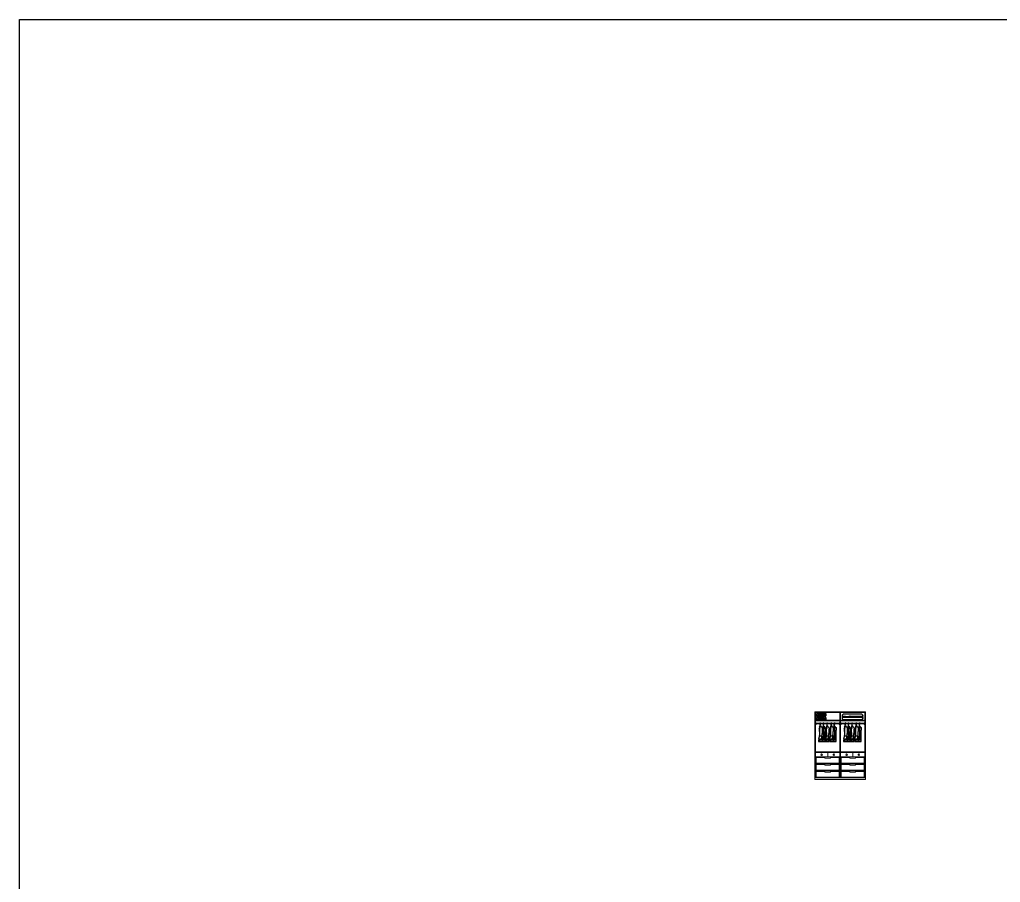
# Model space of a CAD drawing. Header units: inches. Extents: x 15448 to 46480, y -8154 to 0.
# Drawn here: x 15448 to 16840, y -2708 to -1484 of the extents above; entities that cross this region are included whole.
import ezdxf

# ---------------------------------------------------------------- set-up
doc = ezdxf.new("R2010")
doc.units = ezdxf.units.IN
doc.header["$MEASUREMENT"] = 0

# ---------------------------------------------------------------- blocks, each defined once
blk = doc.blocks.new('rdth')
at = {"color": 18, "true_color": 0x000000}
for p, q in [((3607.1, 821.5), (3606.5, 819.9)), ((3606.5, 819.9), (3606.8, 817.5)), ((3606.7, 819.6), (3606.6, 817.7)), ((3606.6, 817.7), (3606.8, 815.4)), ((3608.2, 822.9), (3606.7, 821.7)), ((3606.7, 821.7), (3607.4, 821.4)), ((3606.7, 820.2), (3607.3, 821.4)), ((3607.4, 821.4), (3606.7, 819.6)), ((3606.7, 820.2), (3606.9, 818.5)), ((3606.8, 815.4), (3606.8, 813.8)), ((3606.9, 818.5), (3606.9, 817.1)), ((3607.1, 821.5), (3608.6, 822.6)), ((3607.2, 818.5), (3607.4, 820.3)), ((3607.3, 817.8), (3607.2, 818.5)), ((3607.3, 824.2), (3607.3, 822.2)), ((3607.4, 815), (3607.3, 817.8)), ((3607.3, 812), (3607.4, 815)), ((3607.4, 821.4), (3608.1, 822.1)), ((3607.4, 820.3), (3607.7, 820.7)), ((3607.9, 822.6), (3607.8, 824.2)), ((3608.6, 822.5), (3608.1, 822.1)), ((3608.2, 822.9), (3608.6, 822.6)), ((3608.5, 822.4), (3609, 822)), ((3608.6, 822.5), (3608.6, 822.6)), ((3609, 822), (3609.8, 820.9)), ((3609.6, 815.3), (3609.3, 812)), ((3609.8, 819.4), (3609.6, 815.3)), ((3609.7, 814.4), (3609.6, 815)), ((3609.8, 820.9), (3609.8, 819.4)), ((3611.3, 823), (3610.4, 821.8)), ((3610.4, 821.8), (3610.9, 821.6)), ((3610.7, 824.2), (3610.7, 822.1)), ((3610.9, 821.6), (3610.8, 819.9)), ((3610.8, 819.9), (3611.1, 817.6)), ((3610.9, 819.6), (3610.8, 817.8)), ((3610.8, 817.8), (3611.1, 815.4)), ((3610.9, 821.6), (3611.7, 822.6)), ((3611.7, 821.4), (3610.9, 819.6)), ((3611, 820.3), (3611.6, 821.5)), ((3611, 820.3), (3611.2, 818.6)), ((3611.2, 818.6), (3611.1, 817.2)), ((3611.1, 815.4), (3611.1, 813.8)), ((3611.2, 822.8), (3611.2, 824.2)), ((3611.3, 823), (3611.7, 822.6)), ((3611.7, 822.5), (3611.4, 822.1)), ((3611.7, 821.4), (3611.4, 822.1)), ((3611.4, 818.5), (3611.7, 820.4)), ((3611.6, 817.8), (3611.4, 818.5)), ((3611.7, 815), (3611.6, 817.8)), ((3611.6, 812), (3611.7, 815)), ((3611.7, 822.5), (3611.7, 822.6)), ((3611.7, 822.5), (3612.1, 822)), ((3611.7, 820.4), (3612, 820.7)), ((3612.1, 822), (3612.9, 821)), ((3612.7, 815.3), (3612.4, 812)), ((3612.9, 819.4), (3612.7, 815.3)), ((3612.8, 814.5), (3612.7, 815.1)), ((3612.9, 821), (3612.9, 819.4)), ((3614.3, 821.5), (3613.6, 819.9)), ((3613.6, 819.9), (3614, 817.5)), ((3613.8, 819.6), (3613.7, 817.7)), ((3613.7, 817.7), (3614, 815.4)), ((3615.4, 822.9), (3613.8, 821.7)), ((3613.8, 821.7), (3614.6, 821.4)), ((3613.8, 820.2), (3614.5, 821.4)), ((3614.6, 821.4), (3613.8, 819.6)), ((3613.8, 820.2), (3614.1, 818.5)), ((3614.1, 818.5), (3614, 817.1)), ((3614, 815.4), (3614, 813.8)), ((3614.3, 821.5), (3615.7, 822.6)), ((3614.3, 818.5), (3614.6, 820.3)), ((3614.4, 817.8), (3614.3, 818.5)), ((3614.6, 815), (3614.4, 817.8)), ((3614.5, 824.2), (3614.5, 822.2)), ((3614.5, 821.4), (3615.2, 822.1)), ((3614.5, 812), (3614.6, 815)), ((3614.6, 820.3), (3614.9, 820.7)), ((3615, 822.6), (3615, 824.2)), ((3615.7, 822.5), (3615.2, 822.1)), ((3615.4, 822.9), (3615.7, 822.6)), ((3615.6, 822.4), (3616.1, 822)), ((3615.7, 822.5), (3615.7, 822.6)), ((3616.1, 822), (3617, 820.9)), ((3616.7, 815.3), (3616.4, 812)), ((3616.9, 819.4), (3616.7, 815.3)), ((3616.9, 814.4), (3616.7, 815)), ((3617, 820.9), (3616.9, 819.4)), ((3618.6, 821.5), (3618, 819.9)), ((3618, 819.9), (3618.4, 817.5)), ((3618.2, 819.6), (3618.1, 817.7)), ((3618.1, 817.7), (3618.3, 815.4)), ((3619.8, 822.9), (3618.2, 821.7)), ((3618.2, 821.7), (3619, 821.4)), ((3618.2, 820.2), (3618.9, 821.4)), ((3619, 821.4), (3618.2, 819.6)), ((3618.2, 820.2), (3618.5, 818.5)), ((3618.3, 815.4), (3618.3, 813.8)), ((3618.5, 818.5), (3618.4, 817.1)), ((3618.6, 821.5), (3620.1, 822.6)), ((3618.7, 818.5), (3618.9, 820.3)), ((3618.8, 817.8), (3618.7, 818.5)), ((3618.9, 824.2), (3618.8, 822.2)), ((3618.9, 815), (3618.8, 817.8)), ((3618.9, 821.4), (3619.6, 822.1)), ((3618.9, 820.3), (3619.2, 820.7)), ((3618.9, 812), (3618.9, 815)), ((3619.4, 822.6), (3619.4, 824.2)), ((3620.1, 822.5), (3619.6, 822.1)), ((3619.8, 822.9), (3620.1, 822.6)), ((3620, 822.4), (3620.5, 822)), ((3620.1, 822.5), (3620.1, 822.6)), ((3620.5, 822), (3621.4, 820.9)), ((3621.1, 815.3), (3620.8, 812)), ((3621.3, 819.4), (3621.1, 815.3)), ((3621.3, 814.4), (3621.1, 815)), ((3621.4, 820.9), (3621.3, 819.4)), ((3622.9, 823), (3622, 821.8)), ((3622, 821.8), (3622.4, 821.6)), ((3622.2, 824.2), (3622.2, 822.1)), ((3622.4, 821.6), (3622.3, 819.9)), ((3622.3, 819.9), (3622.7, 817.6)), ((3622.4, 821.6), (3623.2, 822.6)), ((3622.5, 819.6), (3622.4, 817.8)), ((3622.4, 817.8), (3622.6, 815.4)), ((3622.5, 820.3), (3623.1, 821.5)), ((3623.3, 821.4), (3622.5, 819.6)), ((3622.5, 820.3), (3622.7, 818.6)), ((3622.6, 815.4), (3622.6, 813.8)), ((3622.8, 822.8), (3622.7, 824.2)), ((3622.7, 818.6), (3622.7, 817.2)), ((3622.9, 823), (3623.2, 822.6)), ((3623.2, 822.5), (3623, 822.1)), ((3623.2, 821.4), (3623, 822.1)), ((3623, 818.5), (3623.2, 820.4)), ((3623.1, 817.8), (3623, 818.5)), ((3623.2, 815), (3623.1, 817.8)), ((3623.2, 822.5), (3623.2, 822.6)), ((3623.2, 822.5), (3623.6, 822)), ((3623.2, 820.4), (3623.5, 820.7)), ((3623.2, 812), (3623.2, 815)), ((3623.6, 822), (3624.5, 821)), ((3624.2, 815.3), (3623.9, 812)), ((3624.5, 821), (3624.2, 815.3)), ((3624.4, 806.4), (3624.4, 818.2)), ((3606.4, 810.2), (3605.9, 806.6)), ((3605.9, 806.6), (3609.8, 806.5)), ((3606.1, 809.1), (3606.6, 810.5)), ((3608.3, 808), (3606.1, 809.1)), ((3606.8, 813.8), (3606.4, 810.2)), ((3606.4, 810.2), (3606.4, 810.2)), ((3606.6, 810.5), (3607.3, 812)), ((3606.9, 808.7), (3606.8, 807.7)), ((3606.8, 807.7), (3608, 807.7)), ((3607.4, 812.6), (3608.6, 812.1)), ((3608.6, 812.1), (3607.5, 811.9)), ((3608, 807.7), (3608, 808.2)), ((3609.3, 812), (3608.3, 808)), ((3609.8, 806.5), (3609.7, 814.4)), ((3610.7, 810.1), (3610.2, 806.5)), ((3610.2, 806.5), (3612.9, 806.4)), ((3610.4, 809), (3610.9, 810.4)), ((3611.4, 807.9), (3610.4, 809)), ((3611.1, 813.8), (3610.7, 810.8)), ((3610.7, 810.8), (3610.7, 810.1)), ((3610.9, 810.4), (3611.6, 812)), ((3611.2, 808.6), (3611.1, 807.6)), ((3611.1, 807.6), (3611.1, 808.1)), ((3611.1, 807.6), (3611.1, 807.6)), ((3612.4, 812), (3611.4, 807.9)), ((3611.7, 812.6), (3611.7, 812.1)), ((3611.7, 812.1), (3611.8, 812)), ((3612.9, 806.4), (3612.8, 814.5)), ((3613.5, 810.2), (3613, 806.6)), ((3613, 806.6), (3616.9, 806.5)), ((3613.3, 809.1), (3613.8, 810.5)), ((3615.5, 808), (3613.3, 809.1)), ((3614, 813.8), (3613.5, 810.2)), ((3613.5, 810.2), (3613.5, 810.2)), ((3613.8, 810.5), (3614.5, 812)), ((3614, 808.7), (3614, 807.7)), ((3614, 807.7), (3615.2, 807.7)), ((3614.6, 812.6), (3615.8, 812.1)), ((3615.8, 812.1), (3614.7, 811.9)), ((3615.2, 807.7), (3615.2, 808.2)), ((3616.4, 812), (3615.5, 808)), ((3616.9, 806.5), (3616.9, 814.4)), ((3617.9, 810.2), (3617.4, 806.6)), ((3617.4, 806.6), (3621.3, 806.5)), ((3617.7, 809.1), (3618.2, 810.5)), ((3619.9, 808), (3617.7, 809.1)), ((3618.3, 813.8), (3617.9, 810.2)), ((3617.9, 810.2), (3617.9, 810.2)), ((3618.2, 810.5), (3618.9, 812)), ((3618.4, 808.7), (3618.4, 807.7)), ((3618.4, 807.7), (3619.6, 807.7)), ((3619, 812.6), (3620.1, 812.1)), ((3620.1, 812.1), (3619.1, 811.9)), ((3619.6, 807.7), (3619.5, 808.2)), ((3620.8, 812), (3619.9, 808)), ((3621.3, 806.5), (3621.3, 814.4)), ((3622.2, 810.1), (3621.7, 806.5)), ((3621.7, 806.5), (3624.4, 806.4)), ((3622, 809), (3622.4, 810.4)), ((3623, 807.9), (3622, 809)), ((3622.6, 813.8), (3622.2, 810.8)), ((3622.2, 810.8), (3622.2, 810.1)), ((3622.4, 810.4), (3623.2, 812)), ((3622.7, 808.6), (3622.7, 807.6)), ((3622.7, 807.6), (3622.7, 808.1)), ((3622.7, 807.6), (3622.7, 807.6)), ((3623.9, 812), (3623, 807.9)), ((3623.3, 812.6), (3623.3, 812.1)), ((3623.3, 812.1), (3623.4, 812))]:
    blk.add_line(p, q, dxfattribs=at)
for centre, radius in [((3607.6, 825), 0.055), ((3611, 825), 0.055), ((3614.8, 825), 0.055), ((3619.2, 825), 0.055), ((3622.5, 825), 0.055), ((3608.2, 808.7), 0.0683), ((3608.2, 809.1), 0.0683), ((3608.4, 809.7), 0.0683), ((3608.3, 809.4), 0.0683), ((3611.3, 808.6), 0.0683), ((3611.4, 809), 0.0683), ((3611.5, 809.5), 0.0683), ((3611.4, 809.3), 0.0683), ((3615.4, 809.1), 0.0683), ((3615.3, 808.7), 0.0683), ((3615.5, 809.4), 0.0683), ((3615.5, 809.7), 0.0683), ((3619.8, 809.1), 0.0683), ((3619.7, 808.7), 0.0683), ((3619.9, 809.4), 0.0683), ((3619.9, 809.7), 0.0683), ((3622.9, 809), 0.0683), ((3622.8, 808.6), 0.0683), ((3623, 809.3), 0.0683), ((3623, 809.5), 0.0683)]:
    blk.add_circle(centre, radius, dxfattribs=at)
for centre, radius, start, end in [((3607.9, 825.4), 0.522, 58.8889, 230.4094), ((3607.9, 825.4), 0.465, 58.8889, 230.4094), ((3607.9, 825.3), 0.552, 46.2084, 58.8889), ((3607.9, 825.3), 0.609, 40.831, 58.8889), ((3611.3, 825.4), 0.522, 58.8889, 230.4094), ((3611.3, 825.4), 0.465, 58.8889, 230.4094), ((3611.2, 825.3), 0.552, 46.2084, 58.8889), ((3611.2, 825.3), 0.609, 40.831, 58.8889), ((3615.1, 825.4), 0.522, 58.8889, 230.4094), ((3615.1, 825.4), 0.465, 58.8889, 230.4094), ((3615, 825.3), 0.609, 40.831, 58.8889), ((3615, 825.3), 0.552, 46.2084, 58.8889), ((3619.4, 825.4), 0.522, 58.8889, 230.4094), ((3619.4, 825.4), 0.465, 58.8889, 230.4094), ((3619.4, 825.3), 0.552, 46.2084, 58.8889), ((3619.4, 825.3), 0.609, 40.831, 58.8889), ((3622.8, 825.4), 0.522, 58.8889, 230.4094), ((3622.8, 825.4), 0.465, 58.8889, 230.4094), ((3622.8, 825.3), 0.552, 46.2084, 58.8889), ((3622.8, 825.3), 0.609, 40.831, 58.8889), ((3607.6, 824.1), 0.288, 24.2419, 150.7783), ((3608, 824.3), 0.457, 98.1438, 177.8717), ((3608, 824.3), 0.4, 98.1438, 177.7449), ((3607.9, 825.3), 0.609, 278.1438, 325.0188), ((3607.9, 825.3), 0.552, 278.1438, 320.7311), ((3610.9, 824.1), 0.288, 24.2419, 150.7783), ((3611.4, 824.3), 0.457, 98.1438, 177.8717), ((3611.4, 824.3), 0.4, 98.1438, 177.7449), ((3611.2, 825.3), 0.552, 278.1438, 320.7311), ((3611.2, 825.3), 0.609, 278.1438, 325.0188), ((3614.7, 824.1), 0.288, 24.2419, 150.7783), ((3615.2, 824.3), 0.457, 98.1438, 177.8717), ((3615.2, 824.3), 0.4, 98.1438, 177.7449), ((3615, 825.3), 0.609, 278.1438, 325.0188), ((3615, 825.3), 0.552, 278.1438, 320.7311), ((3619.1, 824.1), 0.288, 24.2419, 150.7783), ((3619.5, 824.3), 0.457, 98.1438, 177.8717), ((3619.5, 824.3), 0.4, 98.1438, 177.7449), ((3619.4, 825.3), 0.552, 278.1438, 320.7311), ((3619.4, 825.3), 0.609, 278.1438, 325.0188), ((3622.5, 824.1), 0.288, 24.2419, 150.7783), ((3622.9, 824.3), 0.457, 98.1438, 177.8717), ((3622.9, 824.3), 0.4, 98.1438, 177.7449), ((3622.8, 825.3), 0.609, 278.1438, 325.0188), ((3622.8, 825.3), 0.552, 278.1438, 320.7311)]:
    blk.add_arc(centre, radius, start, end, dxfattribs=at)
blk = doc.blocks.new('34g')
at = {"color": 18, "true_color": 0x000000}
blk.add_line((3590.48, 806.65), (3590.3, 807.06), dxfattribs=at)
blk.add_lwpolyline([(3585.15, 805.35), (3585.15, 807.19, -0.414214), (3586.27, 808.31), (3597.45, 808.31, -0.414214), (3598.57, 807.19), (3598.57, 805.35, -0.414214), (3597.45, 804.23), (3586.27, 804.23, -0.414214)], format="xyb", close=True, dxfattribs=at)
for points in [[(3587.14, 806.45), (3585.15, 806.45), (3585.15, 806.01), (3587.17, 806.01)], [(3587.78, 806.01), (3598.57, 806.01), (3598.57, 806.45), (3589.99, 806.45)]]:
    blk.add_lwpolyline(points, dxfattribs=at)
for points in [[(3598.57, 807.19), (3598.57, 806.79), (3598.92, 806.79), (3598.92, 807.19)], [(3598.57, 805.35), (3598.57, 805.75), (3598.92, 805.75), (3598.92, 805.35)]]:
    blk.add_lwpolyline(points, close=True, dxfattribs=at)
blk.add_circle((3587.48, 806.25), 0.392, dxfattribs=at)
for radius, start in [(6.62, 271.81971), (7.06, 271.73136)]:
    blk.add_arc((3587.59, 813.09), radius, start, 294.22259, dxfattribs=at)
blk = doc.blocks.new('rsth')
at = {"color": 18, "true_color": 0x000000}
for p, q in [((3584.1, 821.8), (3584.3, 821.7)), ((3584.3, 821.7), (3594.4, 821.8)), ((3584.1, 816.4), (3584.3, 816.4)), ((3584.3, 816.4), (3594.4, 816.4)), ((3596.1, 818.1), (3584.7, 818.1)), ((3596.1, 812.8), (3584.7, 812.8)), ((3595.4, 819.6), (3585.8, 819.5)), ((3595.4, 814.2), (3585.8, 814.2)), ((3585.9, 819.9), (3594.2, 819.9)), ((3585.9, 814.6), (3594.2, 814.6))]:
    blk.add_line(p, q, dxfattribs=at)
for centre, radius, start, end in [((3586.7, 819.7), 3.12, 140.7813, 196.5816), ((3585, 822.5), 1.19, 143.1809, 218.2472), ((3592.6, -220.4), 1043.6, 89.8702, 90.4653), ((3594.5, 820.5), 1.29, 314.4132, 94.7681), ((3595, 820.6), 2.67, 294.8344, 90.5457), ((3586.7, 814.4), 3.12, 140.7813, 196.5816), ((3584.7, 819.2), 1.09, 201.025, 270), ((3584.7, 813.9), 1.09, 201.025, 270), ((3585, 817.2), 1.19, 143.1809, 218.2472), ((3592.6, -225.7), 1043.6, 89.8702, 90.4653), ((3585.8, 819.7), 0.214, 75.823, 270.7467), ((3585.8, 814.4), 0.214, 75.823, 270.7467), ((3594.5, 815.2), 1.29, 314.4132, 94.7681), ((3595, 815.2), 2.67, 294.8344, 90.5457)]:
    blk.add_arc(centre, radius, start, end, dxfattribs=at)
blk = doc.blocks.new('dth')
blk.add_blockref('rsth', (-106.4, -27.2))

msp = doc.modelspace()

# ---------------------------------------------------------------- linework, layer by layer
at = {"lineweight": 5}
for p, q in [((16576.72, -2465.94), (16576.72, -2561.94)), ((16576.72, -2465.94), (16648.72, -2465.94)), ((16576.72, -2466.94), (16648.72, -2466.94)), ((16577.72, -2466.94), (16577.72, -2559.94)), ((16612.22, -2466.94), (16612.22, -2559.94)), ((16613.22, -2466.94), (16613.22, -2559.94)), ((16647.72, -2466.94), (16647.72, -2559.94)), ((16648.72, -2465.94), (16648.72, -2561.94)), ((16577.72, -2477.94), (16612.22, -2477.94)), ((16577.72, -2478.94), (16612.22, -2478.94)), ((16578.72, -2482.23), (16611.22, -2482.23)), ((16578.72, -2483.23), (16611.22, -2483.23)), ((16613.22, -2477.94), (16647.72, -2477.94)), ((16613.22, -2478.94), (16647.72, -2478.94)), ((16614.22, -2482.23), (16646.72, -2482.23)), ((16614.22, -2483.23), (16646.72, -2483.23)), ((16577.72, -2522.94), (16612.22, -2522.94)), ((16577.72, -2523.94), (16612.22, -2523.94)), ((16577.72, -2529.94), (16612.22, -2529.94)), ((16594.97, -2529.94), (16594.97, -2523.94)), ((16613.22, -2522.94), (16647.72, -2522.94)), ((16613.22, -2523.94), (16647.72, -2523.94)), ((16613.22, -2529.94), (16647.72, -2529.94)), ((16630.47, -2529.94), (16630.47, -2523.94)), ((16577.72, -2539.94), (16612.22, -2539.94)), ((16613.22, -2539.94), (16647.72, -2539.94)), ((16576.72, -2559.94), (16648.72, -2559.94)), ((16577.72, -2549.94), (16612.22, -2549.94)), ((16613.22, -2549.94), (16647.72, -2549.94)), ((16576.72, -2561.94), (16648.72, -2561.94))]:
    msp.add_line(p, q, dxfattribs=at)
msp.add_lwpolyline([(15448.39, -1483.67), (21052.89, -1483.67), (21052.89, -5771.36), (15448.39, -5771.36)], close=True)
for points in [[(16577.72, -2484.03), (16578.72, -2484.03), (16578.72, -2481.72), (16577.72, -2481.72)], [(16612.22, -2484.03), (16611.22, -2484.03), (16611.22, -2481.72), (16612.22, -2481.72)], [(16613.22, -2484.03), (16614.22, -2484.03), (16614.22, -2481.72), (16613.22, -2481.72)], [(16647.72, -2484.03), (16646.72, -2484.03), (16646.72, -2481.72), (16647.72, -2481.72)], [(16577.72, -2529.94), (16612.22, -2529.94), (16612.22, -2539.94), (16577.72, -2539.94)], [(16613.22, -2529.94), (16647.72, -2529.94), (16647.72, -2539.94), (16613.22, -2539.94)]]:
    msp.add_lwpolyline(points, close=True, dxfattribs=at)
at = {"color": 152, "lineweight": 5, "true_color": 0x2776bb}
for points in [[(16590.97, -2531.94), (16598.97, -2531.94), (16598.97, -2530.94), (16611.22, -2530.94), (16611.22, -2538.94), (16578.72, -2538.94), (16578.72, -2530.94), (16590.97, -2530.94)], [(16626.47, -2531.94), (16634.47, -2531.94), (16634.47, -2530.94), (16646.72, -2530.94), (16646.72, -2538.94), (16614.22, -2538.94), (16614.22, -2530.94), (16626.47, -2530.94)], [(16590.97, -2541.94), (16598.97, -2541.94), (16598.97, -2540.94), (16611.22, -2540.94), (16611.22, -2548.94), (16578.72, -2548.94), (16578.72, -2540.94), (16590.97, -2540.94)], [(16626.47, -2541.94), (16634.47, -2541.94), (16634.47, -2540.94), (16646.72, -2540.94), (16646.72, -2548.94), (16614.22, -2548.94), (16614.22, -2540.94), (16626.47, -2540.94)], [(16590.97, -2551.94), (16598.97, -2551.94), (16598.97, -2550.94), (16611.22, -2550.94), (16611.22, -2558.94), (16578.72, -2558.94), (16578.72, -2550.94), (16590.97, -2550.94)], [(16626.47, -2551.94), (16634.47, -2551.94), (16634.47, -2550.94), (16646.72, -2550.94), (16646.72, -2558.94), (16614.22, -2558.94), (16614.22, -2550.94), (16626.47, -2550.94)]]:
    msp.add_lwpolyline(points, close=True, dxfattribs=at)
at = {"lineweight": 5}
for centre in [(16586.35, -2526.94), (16603.6, -2526.94), (16621.85, -2526.94), (16639.1, -2526.94)]:
    msp.add_circle(centre, 1, dxfattribs=at)

# ---------------------------------------------------------------- block references
msp.add_blockref('dth', (13101.67, -3263.52), dxfattribs=at)
for name, p, xscale, yscale, zscale in [('34g', (9014.44, -4182.81), 2.120267875459091, 2.120267875459091, 2.120267875459091), ('rdth', (11715.88, -3596.48), 1.349456073416687, 1.349456073416687, 1.349456073416687), ('rdth', (11751.38, -3596.48), 1.349456073416687, 1.349456073416687, 1.349456073416687)]:
    msp.add_blockref(name, p, dxfattribs=dict(at, xscale=xscale, yscale=yscale, zscale=zscale))

doc.saveas('drawing.dxf')
